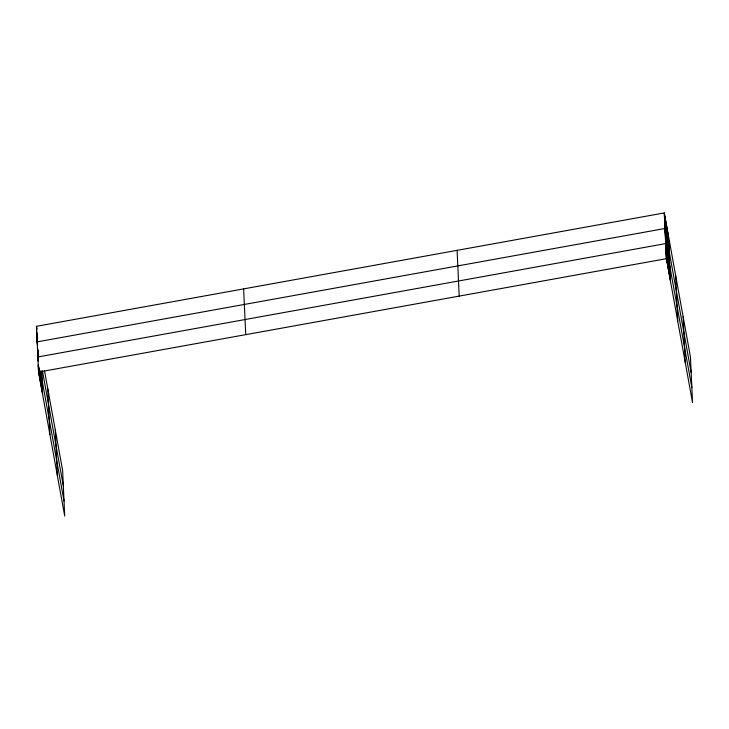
<?xml version="1.0" encoding="UTF-8"?>
<svg xmlns="http://www.w3.org/2000/svg" width="729" height="729" viewBox="0 0 729 729"><rect width="100%" height="100%" fill="white"/><g stroke="black" fill="none" stroke-linecap="round" stroke-linejoin="round"><path stroke-width="1.09" d="M44.542 370.851L62.621 470.314L64.717 516.068L38.546 372.063L36.45 326.31L664.283 212.932L690.454 356.937L692.55 402.69L666.379 258.686L664.283 212.932M38.546 372.063L666.379 258.686M664.338 214.044L668.375 236.251M664.383 215.155L668.42 237.362M664.438 216.267L668.475 238.474M664.493 217.379L668.52 239.586M664.538 218.49L668.63 241.809M664.638 220.714L668.675 242.912M664.693 221.826L668.73 244.024M664.739 222.937L668.775 245.135M664.793 224.049L668.83 246.247M664.848 225.152L668.876 247.359M664.894 226.263L668.93 248.471M664.948 227.375L668.985 249.582M691.165 372.492L664.994 228.487L37.161 341.865L37.562 344.088M665.048 229.653L669.085 251.851M665.103 230.811L669.14 253.018M665.158 231.977L669.195 254.175M665.212 233.134L669.249 255.341M665.267 234.291L669.295 256.499M665.313 235.458L669.35 257.665M665.367 236.615L669.404 258.822M665.422 237.782L669.459 259.98M665.477 238.939L669.514 261.146M665.531 240.105L669.568 262.303M665.586 241.263L669.614 263.47M665.632 242.429L669.669 264.627M691.857 387.591L665.686 243.586L37.853 356.964L38.254 359.187M665.741 244.744L669.778 266.951M665.796 245.91L669.833 268.117M665.85 247.067L669.887 269.274M665.905 248.234L669.933 270.432M665.951 249.391L669.987 271.598M666.005 250.557L670.042 272.755M666.06 251.715L670.097 273.922M666.115 252.881L670.151 275.079M666.169 254.038L670.206 276.245M666.224 255.196L670.252 277.403M666.27 256.362L670.306 278.569M666.324 257.519L670.361 279.726M36.45 326.31L36.851 328.533M36.505 327.421L36.906 329.645M36.705 331.868L37.507 336.306M36.96 334.092L37.562 337.418M36.805 334.092L37.616 338.529M36.86 335.203L37.461 338.529M36.906 336.315L37.516 339.641M36.96 337.427L37.562 340.753M37.006 338.538L37.616 341.865M37.061 339.65L37.461 341.865M37.115 340.753L37.516 342.976M42.419 370.769L63.332 485.869M37.215 343.031L37.616 345.254M37.425 347.678L38.236 352.116M37.68 349.947L38.291 353.273M37.534 349.993L38.345 354.44M37.589 351.159L38.19 354.485M41.216 371.143L41.626 373.366M37.644 352.317L38.245 355.652M41.07 371.198L41.681 374.524M37.698 353.483L38.3 356.809M40.924 371.243L41.726 375.681M37.744 354.64L38.355 357.975M40.769 371.298L41.781 376.847M37.799 355.807L38.209 358.021M40.624 371.343L41.835 378.005M40.478 371.398L64.024 500.969M37.908 358.13L38.309 360.345M40.332 371.453L41.945 380.328M37.963 359.288L38.364 361.511M40.177 371.498L42 381.495M40.031 371.553L42.045 382.652M39.885 371.599L42.1 383.818M39.73 371.653L42.154 384.976M38.373 365.047L38.983 368.373M39.585 371.708L42.209 386.133M38.227 365.092L39.029 369.539M39.439 371.754L42.264 387.299M38.282 366.259L42.318 388.457M38.336 367.416L42.364 389.623M38.382 368.582L42.419 390.78M38.437 369.74L42.473 391.947M38.491 370.897L42.528 393.104M683.146 316.741L685.242 362.495M675.628 275.334L677.724 321.079M668.32 235.139L670.416 280.884M457.101 250.348L459.197 296.102M243.632 288.903L245.728 334.647M55.313 430.119L57.409 475.873M47.786 388.712L49.882 434.457M41.571 372.2L42.583 394.271"/></g></svg>
